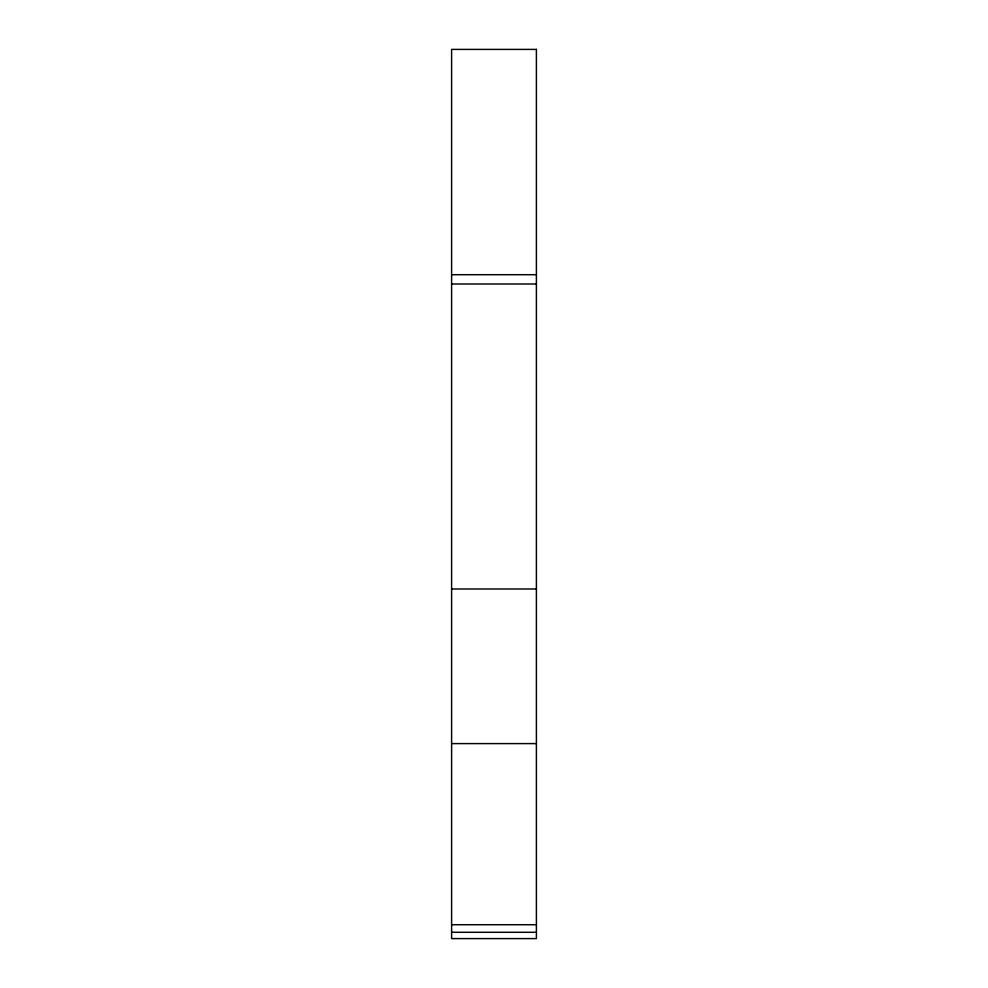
<?xml version="1.0" encoding="UTF-8"?>
<svg xmlns="http://www.w3.org/2000/svg" width="988" height="988" viewBox="0 0 988 988"><rect width="100%" height="100%" fill="white"/><g stroke="black" fill="none" stroke-linecap="round" stroke-linejoin="round"><path stroke-width="1.48" d="M451.602 274.701L536.398 274.701M451.602 284.001L536.398 284.001M451.602 588.984L536.398 588.984M451.602 743.594L536.398 743.594M451.602 924.719L536.398 924.719M451.602 932.289L536.398 932.289M536.398 49.4L451.602 49.4L451.602 938.6L536.398 938.6L536.398 49.4"/></g></svg>
